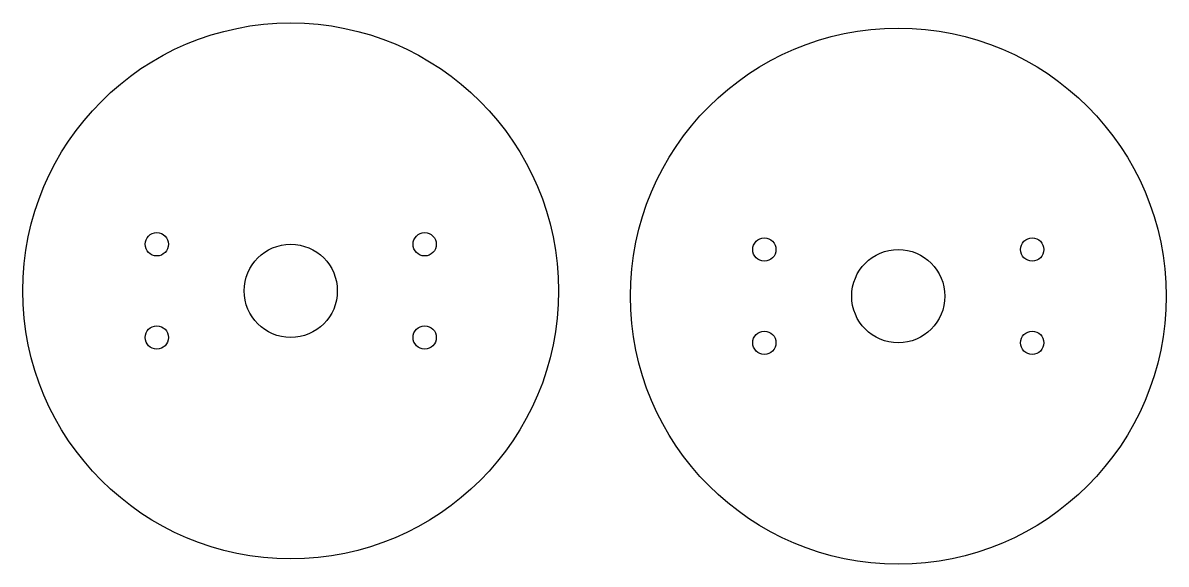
# Model space of a CAD drawing. Header units: millimetres. Extents: x 70 to 267, y 61 to 154.
import ezdxf

# ---------------------------------------------------------------- set-up
doc = ezdxf.new("R2010")
doc.units = ezdxf.units.MM

# ---------------------------------------------------------------- blocks, each defined once
blk = doc.blocks.new('바퀴 커버')
at = {"color": 7, "linetype": 'Continuous', "lineweight": 25}
for centre, radius in [((0, 0), 46), ((-23, 8), 2), ((23, 8), 2), ((0, 0), 8), ((-23, -8), 2), ((23, -8), 2)]:
    blk.add_circle(centre, radius, dxfattribs=at)

msp = doc.modelspace()

# ---------------------------------------------------------------- block references
for p in [(116.23, 108.17), (220.56, 107.26)]:
    msp.add_blockref('바퀴 커버', p)

doc.saveas('drawing.dxf')
